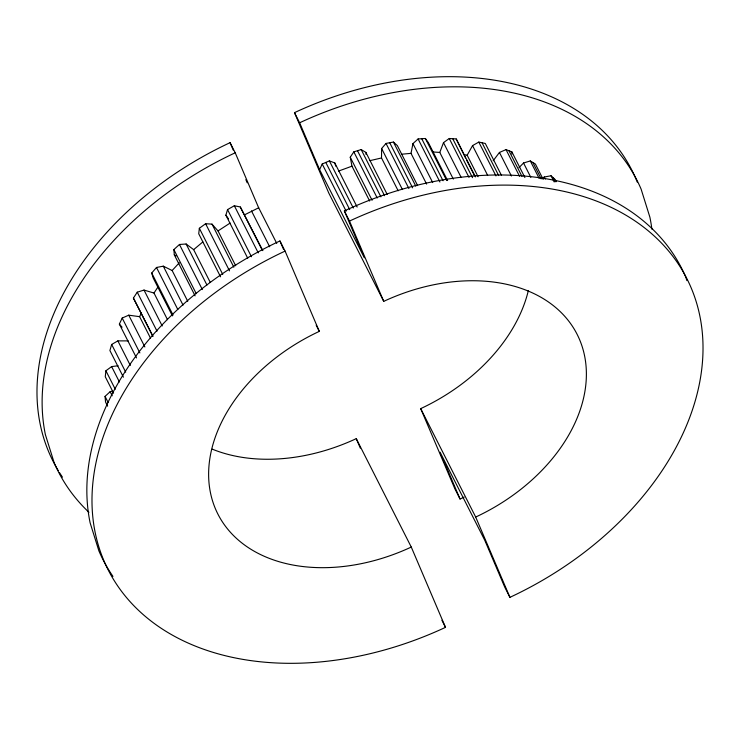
<?xml version="1.0" encoding="UTF-8"?>
<svg xmlns="http://www.w3.org/2000/svg" width="740" height="740" viewBox="0 0 740 740"><rect width="100%" height="100%" fill="white"/><g stroke="black" fill="none" stroke-linecap="round" stroke-linejoin="round"><path stroke-width="1.11" d="M511.886 154.04L511.895 151.894L506.03 149.619L499.445 152.44L493.182 160.746M398.157 190.781L381.516 157.972L381.618 148.518L386.021 143.44L393.43 142.062L397.334 145.586L417.619 185.564M118.085 365.773L111.62 366.587L105.903 370.777L105.265 376.743L113.59 393.144M235.709 265.78L218.023 230.926L212.001 224.128L205.609 223.73L199.347 228.272L198.727 233.748L220.566 276.806M426.619 184.112L411.014 153.356L412.948 143.615L418.091 138.954L425.361 138.491L428.368 142.635L447.608 180.56M128.224 340.881L117.873 340.881L111.657 344.461L109.899 350.538L123.423 377.187M247.733 258.242L225.885 215.183L227.541 209.605L234.33 205.738L240.296 206.978L262.876 250.657M453.315 179.089L439.791 152.431L443.5 142.635L449.263 138.5L456.219 138.963L475.469 176.897M686.877 280.608L685.851 277.315A288.415 204.296 -26.9 0 0 344.359 210.937L364.339 257.807L319.606 169.645L322.205 164.003L329.374 160.894L334.785 162.948L357.152 207.034M136.521 357.929L119.362 324.101L122.192 318.052L128.751 315.175L139.62 316.674L150.544 338.208M139.62 316.674L141.516 312.641M478.086 176.749L467.162 155.224L472.555 145.604L478.808 142.08L485.292 143.468L501.415 175.251M152.653 335.988L133.404 298.054L137.251 292.189L144.013 290.08L153.994 293.04L167.518 319.689M153.994 293.04L157.842 287.166M369.658 201.03L351.972 166.176L350.251 157.222L353.812 151.857L361.185 149.582L365.893 152.403L387.214 194.435M172.42 315.869L153.171 277.935L151.719 273.023L156.492 267.473L163.29 266.169L172.143 270.516L187.747 301.272M172.143 270.516L179.321 262.765M518.971 167.684L523.532 162.994L530.303 160.941L535.399 164.049L543.197 179.431M107.633 406.158L105.552 402.051L105.052 396.39L110.14 391.691L112.314 391.155M195.101 295.843L174.298 254.838L173.872 249.574L179.459 244.468L186.129 244.006L193.658 249.648L210.299 282.458M193.658 249.648L202.834 241.943M542.503 178.433L544.252 177.008L551.041 175.778L555.259 179.644L556.295 181.698M218.023 230.926L230.131 223.054M244.672 214.776L258.649 207.792L235.218 152.792L230.075 142.663A288.415 204.296 -26.9 0 0 58.21 470.538M338.439 171.116L351.972 166.176M369.871 160.663L381.516 157.972M401.617 154.216L411.014 153.356M432.826 151.968L439.791 152.431M463.915 154.531L467.162 155.224M174.298 254.838L176.12 255.947M119.362 324.101L122.072 327.21M225.885 215.183L228.494 218.846M133.404 298.054L153.023 336.349M553.15 177.711L555.231 181.809M551.041 175.778L554.158 181.929M544.252 177.008L545.288 179.062M532.846 162.495L541.171 178.895M530.303 160.941L539.146 178.368M523.532 162.994L530.811 177.341M511.895 151.894L524.891 177.526M508.963 150.756L521.968 176.388M506.03 149.619L519.554 176.277M499.445 152.44L511.405 176.018M482.055 142.774L498.695 175.584M478.808 142.08L495.966 175.907M472.555 145.604L487.641 175.334M465.543 157.981L456.219 138.963M466.579 160.034L474.386 175.408M452.741 138.732L472.509 177.683M449.263 138.5L469.031 177.452M443.5 142.635L461.187 177.489M425.361 138.491L446.683 180.523M421.726 138.722L443.047 180.754M418.091 138.954L439.939 182.012M412.948 143.615L432.706 182.577M393.43 142.062L415.797 186.147M389.73 142.755L412.615 187.858M386.021 143.44L408.906 188.552M381.618 148.518L402.421 189.523M361.185 149.582L384.587 195.721M357.494 150.72L380.906 196.858M353.812 151.857L377.215 197.987M350.251 157.222L372.091 200.281M329.374 160.894L353.304 208.051M325.794 162.449L349.715 209.605M322.205 164.003L346.135 211.159M637.26 182.123A288.415 204.296 -26.9 0 0 294.492 112.647L299.635 122.775L319.606 169.645M344.359 210.937L349.502 221.066L383.736 301.356A165.325 117.105 -26.9 0 1 579.485 339.401A165.325 117.105 -26.9 0 1 475.691 517.047L509.925 597.337A288.415 204.296 -26.9 0 0 690.984 287.444A288.415 204.296 -26.9 0 0 349.502 221.066M383.736 301.356L328.726 192.937L294.492 112.647M528.323 290.663A165.325 117.105 -26.9 0 1 420.69 408.628L475.691 517.047M464.184 497.086A288.415 204.296 -26.9 0 1 460.058 499.038L454.915 488.909L420.69 408.628M509.925 597.337L504.782 587.209L484.802 540.348L440.078 452.177L460.058 499.038M112.952 576.386A288.415 204.296 -26.9 0 1 98.883 550.856L90.123 522.838A288.415 204.296 -26.9 0 1 279.942 240.963L285.085 251.091L319.31 331.372A165.325 117.105 -26.9 0 0 215.525 509.018A165.325 117.105 -26.9 0 0 411.274 547.063L445.508 627.354A288.415 204.296 -26.9 0 1 104.016 560.985A288.415 204.296 -26.9 0 1 285.085 251.091M258.538 207.496L276.742 243.377M316.202 325.239L319.31 331.372M251.48 210.9L269.684 246.781M240.296 206.978L262.145 250.037M212.195 449.115A165.325 117.105 -26.9 0 0 356.264 438.644L411.274 547.063M234.33 205.738L258.26 252.895M441.91 620.268L445.508 627.354M227.541 209.605L251.461 256.762M212.001 224.128L233.849 267.177M205.609 223.73L229.529 270.886M199.347 228.272L222.749 274.401M186.129 244.006L206.932 285.02M179.459 244.468L202.344 289.581M173.872 249.574L196.239 293.66M163.29 266.169L183.048 305.121M156.492 267.473L177.813 309.505M151.719 273.023L173.049 315.055M144.013 290.08L162.217 325.961M137.251 292.189L157.019 331.15M128.751 315.175L144.874 346.958M122.192 318.052L139.869 352.915M117.873 340.881L130.351 365.486M111.657 344.461L125.698 372.137M111.62 366.587L119.418 381.97M105.903 370.777L115.264 389.231M110.14 391.691L112.221 395.789M105.052 396.39L108.169 402.542M279.942 240.963L283.531 249.371M230.075 142.663L233.23 150.063M245.837 179.644L247.197 182.808M356.264 438.644L360.325 448.153M334.785 162.948L335.775 166.176M365.893 152.403L366.069 154.457M651.875 229.15A288.415 204.296 -26.9 0 0 649.877 217.162L641.118 189.144A288.415 204.296 -26.9 0 0 299.635 122.775M88.939 512.293A288.415 204.296 -26.9 0 1 54.15 462.685L45.399 434.676A288.415 204.296 -26.9 0 1 235.218 152.792M62.456 477.171A288.415 204.296 -26.9 0 1 59.385 472.462"/></g></svg>
